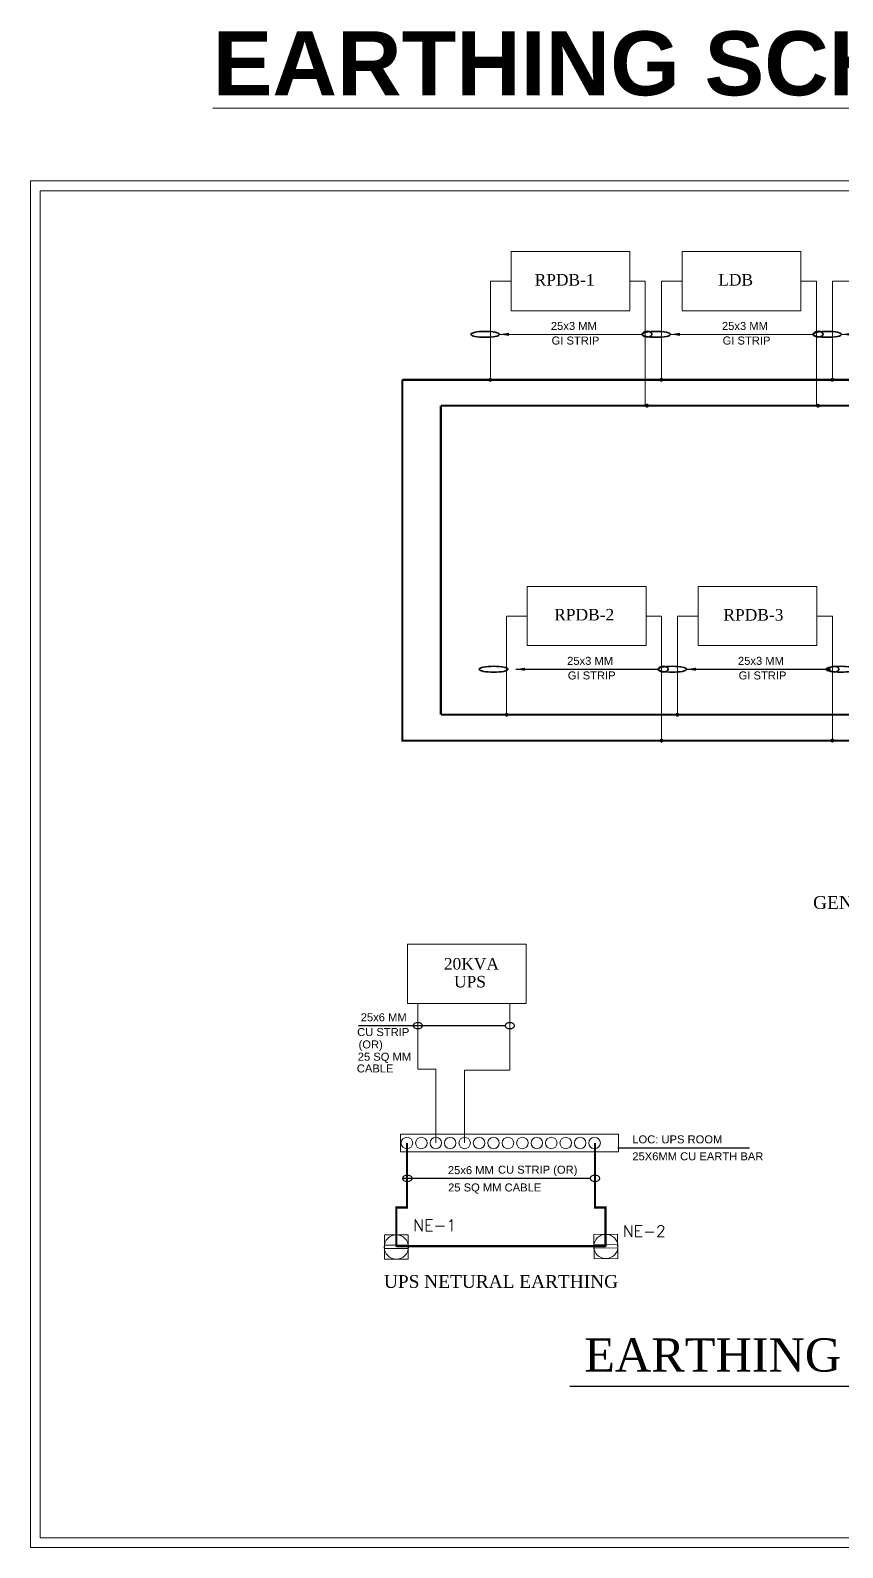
# Model space of a CAD drawing. Extents: x 3552052 to 4102982, y -707811 to -630695.
# Drawn here: x 3757832 to 3776867, y -666235 to -630695 of the extents above; entities that cross this region are included whole.
import ezdxf
from ezdxf.enums import TextEntityAlignment as Align

# ---------------------------------------------------------------- set-up
doc = ezdxf.new("R2010")
doc.units = 0
doc.header["$LTSCALE"] = 6
doc.header["$MEASUREMENT"] = 0
doc.linetypes.add('CU STRIP', pattern=[1.125, 0.75, -0.125, 0.125, -0.125])
doc.layers.get('0').update_dxf_attribs({"linetype": 'CONTINUOUS', "lineweight": 0})
doc.layers.add('EP', color=3, linetype='CONTINUOUS', lineweight=0)
doc.layers.add('TITLE', color=7, linetype='CONTINUOUS', lineweight=0)
doc.styles.add('ARIAL', font='arial.ttf')
doc.styles.add('ROMANS', font='romans.shx')
doc.styles.add('ROMANT', font='romant.shx')
doc.styles.get("Standard").update_dxf_attribs({"font": 'SIMPLEX'})
doc.styles.add('TIMES_R', font='times.ttf', dxfattribs={"height": 1.25})
doc.linetypes.add('GI_CABLE_SUPPLY', pattern='A,12.7,-5.08,["GI",Standard,S=2.54,R=0,X=-2.54,Y=-1.27],-5.08', length=22.86)
doc.dimstyles.new('cab.dim', dxfattribs={"dimscale": 1.1, "dimtxt": 115, "dimasz": 100, "dimexe": 10, "dimexo": 50, "dimgap": 35, "dimtad": 1, "dimdec": 0, "dimzin": 0, "dimdsep": 46, "dimtxsty": 'ROMANS', "dimcen": 0, "dimdle": 100, "dimclrd": 8, "dimclre": 8, "dimclrt": 7, "dimadec": 0, "dimazin": 0, "dimtfac": 1, "dimtdec": 0, "dimtofl": 0, "dimtmove": 0, "dimatfit": 3, "dimfxl": 1, "dimtolj": 1, "dimtzin": 0, "dimarcsym": 0})

# ---------------------------------------------------------------- blocks, each defined once
blk = doc.blocks.new('BB')
at = {"layer": 'EP', "color": 6}
for p, q in [((463866, 128971), (464143, 128971)), ((463866, 128932), (464143, 128932))]:
    blk.add_line(p, q, dxfattribs=at)
blk.add_lwpolyline([(463866, 129097), (464143, 129097), (464143, 128812), (463866, 128812)], close=True, dxfattribs=at)
blk.add_circle((464005, 128954), 142, dxfattribs=at)

msp = doc.modelspace()

# ---------------------------------------------------------------- linework, layer by layer
for points in [[(3802913.2, -634223.7), (3802913.2, -666235.1), (3757832, -666235.1), (3757832, -634223.7)], [(3802681.4, -634455.5), (3802681.4, -666003.3), (3758063.8, -666003.3), (3758063.8, -634455.5)]]:
    msp.add_lwpolyline(points, close=True)
at = {"layer": 'EP', "color": 7, "lineweight": -3}
for p, q in [((3768956.1, -654008.9), (3765521.2, -654012)), ((3771601.9, -656870.8), (3774681.7, -656870.8)), ((3770950.3, -657588.8), (3766555, -657588.8)), ((3770474.5, -662453.1), (3783444.8, -662453.1))]:
    msp.add_line(p, q, dxfattribs=at)
at = {"layer": 'EP', "color": 6}
for points in [[(3771880.6, -637263.3), (3769097.3, -637263.3), (3769097.3, -635875.5), (3771880.6, -635875.5)], [(3771880.6, -637263.3), (3769097.3, -637263.3), (3769097.3, -635875.5), (3771880.6, -635875.5)], [(3775888.9, -637263.3), (3773105.7, -637263.3), (3773105.7, -635875.5), (3775888.9, -635875.5)], [(3775888.9, -637263.3), (3773105.7, -637263.3), (3773105.7, -635875.5), (3775888.9, -635875.5)], [(3772260.9, -645107.7), (3769477.7, -645107.7), (3769477.7, -643719.9), (3772260.9, -643719.9)], [(3772260.9, -645107.7), (3769477.7, -645107.7), (3769477.7, -643719.9), (3772260.9, -643719.9)], [(3776263.8, -645107.7), (3773480.6, -645107.7), (3773480.6, -643719.9), (3776263.8, -643719.9)], [(3776263.8, -645107.7), (3773480.6, -645107.7), (3773480.6, -643719.9), (3776263.8, -643719.9)], [(3769451.8, -653485.5), (3766668.5, -653485.5), (3766668.5, -652097.7), (3769451.8, -652097.7)], [(3769451.8, -653485.5), (3766668.5, -653485.5), (3766668.5, -652097.7), (3769451.8, -652097.7)]]:
    msp.add_lwpolyline(points, close=True, dxfattribs=at)
at = {"layer": 'EP', "color": 5}
for points in [[(3769097.3, -636569.4), (3768612, -636569.4), (3768612, -638880.3)], [(3771880.6, -636569.4), (3772242.3, -636569.4), (3772242.3, -639486.9)], [(3773105.7, -636569.4), (3772620.4, -636569.4), (3772620.4, -638880.3)], [(3775888.9, -636569.4), (3776250.7, -636569.4), (3776250.7, -639486.9)], [(3777112.9, -636569.4), (3776627.6, -636569.4), (3776627.6, -638880.3)], [(3769477.7, -644413.8), (3768992.4, -644413.8), (3768992.4, -646724.7)], [(3772260.9, -644413.8), (3772622.7, -644413.8), (3772622.7, -647331.3)], [(3773480.6, -644413.8), (3772995.3, -644413.8), (3772995.3, -646724.7)], [(3776263.8, -644413.8), (3776625.6, -644413.8), (3776625.6, -647331.3)]]:
    msp.add_lwpolyline(points, dxfattribs=at)
at = {"layer": 'EP', "color": 1, "linetype": 'GI_CABLE_SUPPLY', "ltscale": 10, "const_width": 50}
for points in [[(3766549.4, -638880.3), (3794038.6, -638880.3)], [(3794183.3, -647331.3), (3766549.4, -647331.3), (3766549.4, -638880.3)], [(3767451.8, -639486.9), (3794038.6, -639486.9)], [(3767451.8, -646724.7), (3767451.8, -639486.9)], [(3767451.8, -646724.7), (3794249.7, -646724.7)]]:
    msp.add_lwpolyline(points, dxfattribs=at)
at = {"layer": 'EP', "color": 7, "lineweight": 35, "const_width": 44.5}
for points in [[(3768588.6, -638880.3, 1), (3768635.4, -638880.3, 1)], [(3772597, -638880.3, 1), (3772643.8, -638880.3, 1)], [(3776604.2, -638880.3, 1), (3776651, -638880.3, 1)], [(3772259.8, -639486.9, 1), (3772306.6, -639486.9, 1)], [(3776268.2, -639486.9, 1), (3776315, -639486.9, 1)], [(3768969, -646724.7, 1), (3769015.8, -646724.7, 1)], [(3772971.9, -646724.7, 1), (3773018.7, -646724.7, 1)], [(3772599.3, -647331.3, 1), (3772646.1, -647331.3, 1)], [(3776602.2, -647331.3, 1), (3776649, -647331.3, 1)]]:
    msp.add_lwpolyline(points, format="xyb", close=True, dxfattribs=at)
at = {"layer": 'EP', "color": 140}
for points in [[(3767333.1, -656756.8), (3767333.1, -655024.2), (3766915.4, -655024.2), (3766915.4, -653485.5)], [(3768009.5, -656756.8), (3768009.5, -655048.9), (3769070.9, -655048.9), (3769070.9, -653485.5)]]:
    msp.add_lwpolyline(points, dxfattribs=at)
at = {"layer": 'EP', "color": 3, "linetype": 'CU STRIP', "ltscale": 10, "const_width": 50}
for points in [[(3766656.6, -656756.8), (3766656.6, -658266.4), (3766408.1, -658266.4), (3766408.1, -659185.1)], [(3771062.6, -656756.8), (3771062.6, -658266.4), (3771311.1, -658266.4), (3771311.1, -659185.1)], [(3766408.1, -659172), (3771311.1, -659172)]]:
    msp.add_lwpolyline(points, dxfattribs=at)
at = {"layer": 'EP', "color": 7}
msp.add_lwpolyline([(3766502.8, -656551.8), (3771615.3, -656551.8), (3771615.3, -656961.8), (3766502.8, -656961.8)], close=True, dxfattribs=at)
for centre in [(3766656.6, -656756.8), (3766994.8, -656756.8), (3767333.1, -656756.8), (3767671.3, -656756.8), (3768009.5, -656756.8), (3768347.8, -656756.8), (3768686, -656756.8), (3769024.2, -656756.8), (3769362.5, -656756.8), (3769700.7, -656756.8), (3770038.9, -656756.8), (3770377.2, -656756.8), (3770715.4, -656756.8), (3771053.6, -656756.8)]:
    msp.add_circle(centre, 135.3, dxfattribs=at)
at = {"layer": 'EP', "color": 7, "lineweight": 35, "extrusion": (0, 0, -1)}
for centre, major_axis, ratio in [((3768490.8, -637815.8), (-335, 0), 0.2065872), ((3772499.2, -637815.8), (-335, 0), 0.2065872), ((3772285.7, -637812.2), (-112.4, 0), 0.6155194), ((3776506.4, -637815.8), (-335, 0), 0.2065872), ((3776294.1, -637812.2), (-112.4, 0), 0.6155194), ((3768687.8, -645660.2), (-335, 0), 0.2065872), ((3772875.1, -645660.2), (-335, 0), 0.2065872), ((3772666.1, -645656.6), (-112.4, 0), 0.6155194), ((3776817.7, -645660.2), (-335, 0), 0.2065872), ((3776669, -645656.6), (-112.4, 0), 0.6155194)]:
    msp.add_ellipse(centre, major_axis=major_axis, ratio=ratio, dxfattribs=at)
at = {"layer": 'EP', "color": 7, "lineweight": -3, "extrusion": (0, 0, -1)}
for centre in [(3766913.1, -654009), (3769068.5, -654009), (3766667.3, -657585.7), (3771062.6, -657585.7)]:
    msp.add_ellipse(centre, major_axis=(-112.4, 0), ratio=0.6155194, dxfattribs=at)

# ---------------------------------------------------------------- block references
at = {"layer": 'EP', "xscale": -2.00134532593688, "yscale": 2.00134532593688, "zscale": 2.00134532593688, "rotation": 180.345849970315}
for p in [(2836233.9, -406722.3), (2841142.7, -406709.2)]:
    msp.add_blockref('BB', p, dxfattribs=at)

# ---------------------------------------------------------------- texts
at = {"layer": 'EP', "color": 7}
for s, style, p in [('RPDB-1', 'TIMES_R', (3770351.7, -636673.4)), ('LDB', 'TIMES_R', (3774360, -636673.4)), ('RPDB-2', 'TIMES_R', (3770811, -644517.3)), ('RPDB-3', 'TIMES_R', (3774775.4, -644520.8)), ('20KVA ', 'TIMES_R', (3768218.5, -652694.6)), ('UPS', 'TIMES_R', (3768134.5, -653112.2)), ('NE-1', 'ROMANT', (3767309.6, -658822.2, 0)), ('NE-2', 'ROMANT', (3772218.4, -658958.3, 0))]:
    msp.add_text(s, height=270, dxfattribs=dict(at, style=style)).set_placement(p, align=Align.CENTER)
at = {"layer": 'EP', "color": 7, "lineweight": -3}
for s, height, style, p in [('25x3 MM ', 187.5, 'ARIAL', (3770030.1, -637712.5)), ('25x3 MM ', 187.5, 'ARIAL', (3774038.5, -637712.5)), ('GI STRIP', 187.5, 'ARIAL', (3770046.3, -638054.6)), ('GI STRIP', 187.5, 'ARIAL', (3774054.7, -638054.6)), ('25x3 MM ', 187.5, 'ARIAL', (3770410.5, -645556.9)), ('25x3 MM ', 187.5, 'ARIAL', (3774413.4, -645556.9)), ('GI STRIP', 187.5, 'ARIAL', (3770426.7, -645899)), ('GI STRIP', 187.5, 'ARIAL', (3774429.6, -645899)), ('GENERAL BODY EARTHING FOR LT PANELS & DBS', 300, 'TIMES_R', (3776173.5, -651273.8)), ('25x6 MM ', 187.5, 'ARIAL', (3765574.7, -653906)), ('CU STRIP', 187.5, 'ARIAL', (3765490.2, -654251.9)), ('25 SQ MM ', 187.5, 'ARIAL', (3765504.8, -654829.4)), ('(OR)', 187.5, 'ARIAL', (3765523.6, -654541.7)), ('CABLE ', 187.5, 'ARIAL', (3765482.9, -655104.6)), ('LOC: UPS ROOM', 187.5, 'ARIAL', (3771937.8, -656765.4)), ('25X6MM CU EARTH BAR', 187.5, 'ARIAL', (3771937.8, -657162.6)), ('25x6 MM ', 187.5, 'ARIAL', (3767616.5, -657486.6)), ('CU STRIP (OR)', 187.5, 'ARIAL', (3768789.9, -657475.9)), ('25 SQ MM CABLE ', 187.5, 'ARIAL', (3767621.5, -657891.9)), ('UPS NETURAL EARTHING', 300, 'TIMES_R', (3766117.9, -660150.3)), ('EARTHING SCHEMATIC', 780, 'TIMES_R', (3770811.1, -662111.3))]:
    msp.add_text(s, height=height, dxfattribs=dict(at, style=style)).set_placement(p)
at = {"layer": 'TITLE', "color": 6, "insert": (3778694.4, -630717.4), "char_height": 1500, "width": 36564.74, "attachment_point": 2, "style": 'ARIAL'}
msp.add_mtext('{\\L\\fArial|b1|i0|c0|p34;EARTHING SCHEMATIC LAYOUT}', dxfattribs=at)

# ---------------------------------------------------------------- leaders
at = {"layer": 'EP'}
for points in [[(3768825.3, -637815.8), (3772173.3, -637812.2)], [(3772833.7, -637815.8), (3776181.7, -637812.2)], [(3776840.9, -637815.8), (3780188.9, -637812.2)], [(3769205.7, -645660.2), (3772553.7, -645656.6)], [(3773208.6, -645660.2), (3776556.6, -645656.6)]]:
    msp.add_leader(points, dimstyle='cab.dim', override={"dimasz": 200, "dimtad": 0, "dimclrd": 7}, dxfattribs=at)

doc.saveas('drawing.dxf')
